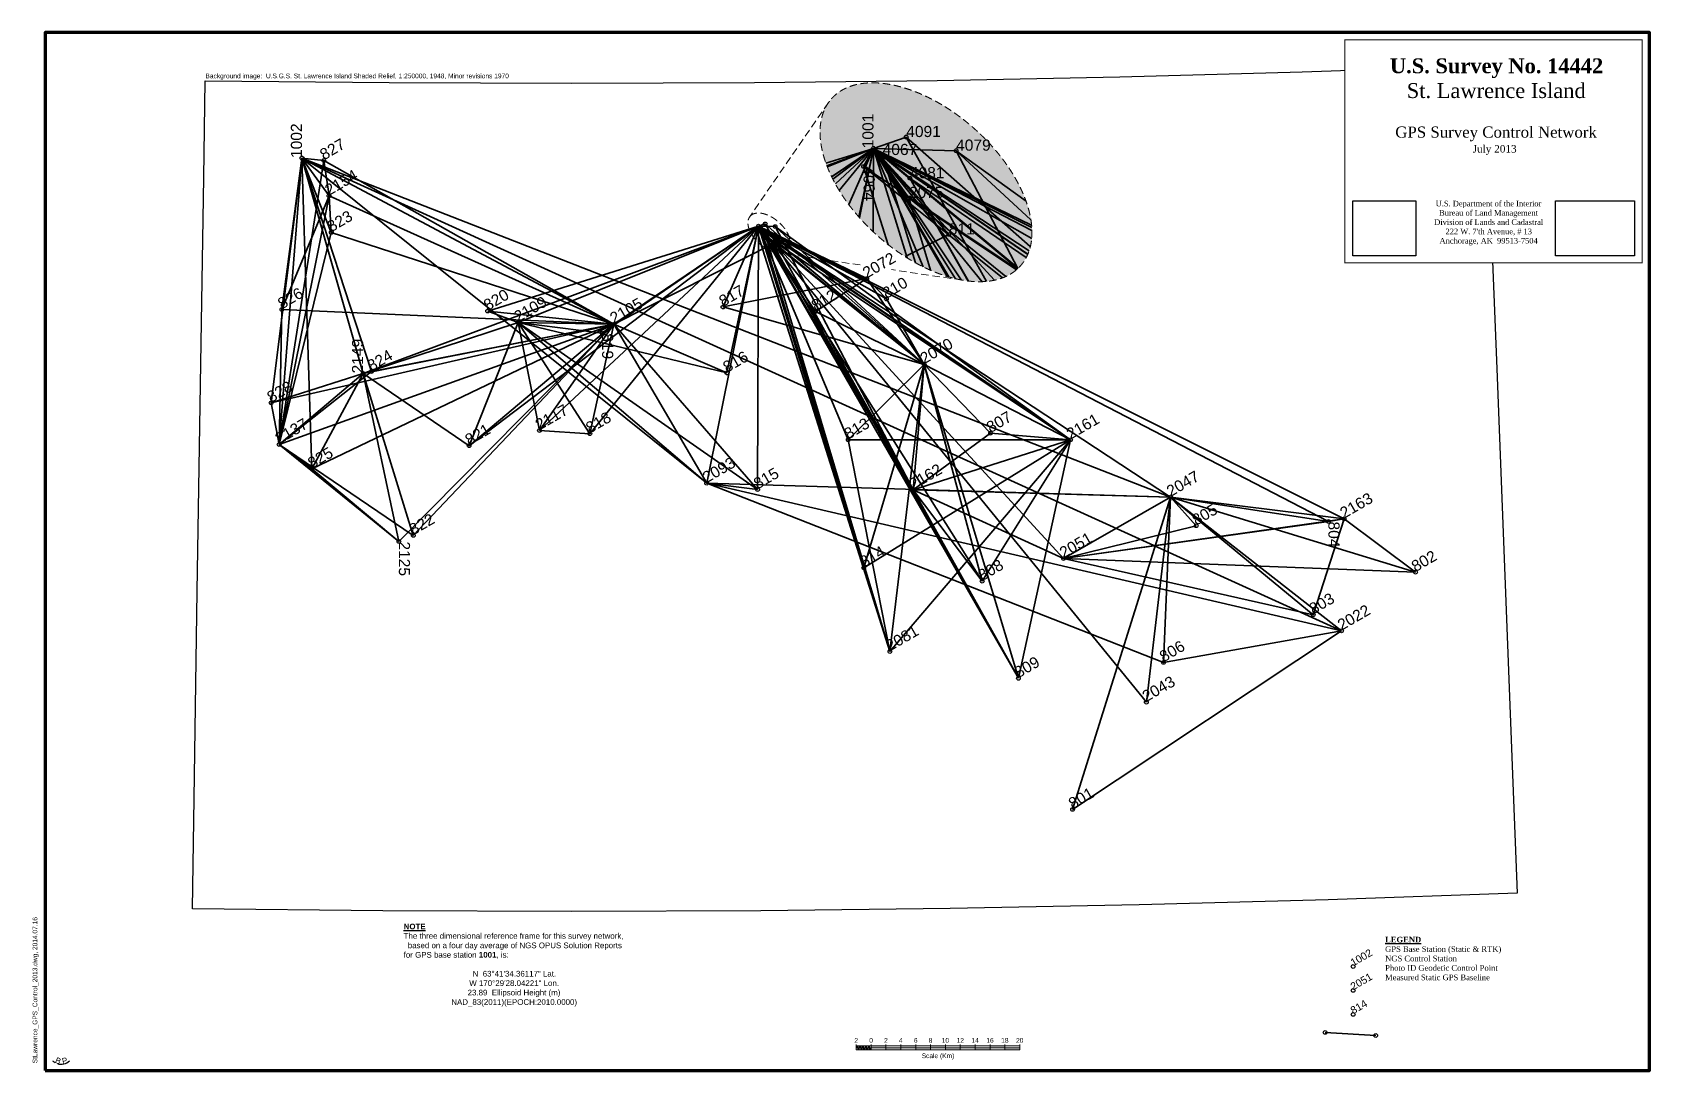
# Model space of a CAD drawing. Header units: inches. Extents: x 427446 to 645052, y 6949265 to 7088965.
import ezdxf
from ezdxf.enums import TextEntityAlignment as Align

# ---------------------------------------------------------------- set-up
doc = ezdxf.new("R2010")
doc.units = ezdxf.units.IN
doc.header["$LTSCALE"] = 2000
doc.header["$MEASUREMENT"] = 0
doc.header["$XCLIPFRAME"] = 2
doc.set_wipeout_variables(frame=1)
doc.header["$PDMODE"] = 33
doc.header["$PDSIZE"] = 500
doc.linetypes.add('DASHED', pattern=[0.75, 0.5, -0.25])
for name, color, linetype in [('annotation_BLM', 5, 'Continuous'), ('annotation_GPScontrol', 7, 'Continuous'), ('annotation_NGS', 1, 'Continuous'), ('annotation_photoID', 6, 'Continuous'), ('image_txu-pclmaps-topo-us-saint_lawrence-1970', 7, 'Continuous'), ('pline_border', 7, 'Continuous')]:
    doc.layers.add(name, color=color, linetype=linetype)
for name, color, linetype, lineweight in [('bubble_detail', 7, 'DASHED', 20), ('node_points', 2, 'Continuous', 30), ('pline_vectors', 161, 'Continuous', 35)]:
    doc.layers.add(name, color=color, linetype=linetype, lineweight=lineweight)
doc.styles.get("Standard").update_dxf_attribs({"font": 'arial.ttf'})
doc.styles.add('TABLE', font='MONOLER.shx')
picture_1 = doc.add_image_def('image1.jpg', size_in_pixel=(5613, 3548))
picture_2 = doc.add_image_def('image2.jpg', size_in_pixel=(2129, 1865))
picture_3 = doc.add_image_def('image3.gif', size_in_pixel=(380, 265))

msp = doc.modelspace()

# ---------------------------------------------------------------- hatches: boundary and pattern name
at = {"lineweight": 0}
h = msp.add_hatch(color=256, dxfattribs=at)
h.dxf.hatch_style = 1
h.paths.add_polyline_path([(540297, 6952333), (540097, 6952333), (540097, 6952083), (540297, 6952083)])
h.paths.add_polyline_path([(540097, 6952583), (539897, 6952583), (539897, 6952333), (540097, 6952333)])
h.paths.add_polyline_path([(539897, 6952333), (539697, 6952333), (539697, 6952083), (539897, 6952083)])
h.paths.add_polyline_path([(539697, 6952583), (539497, 6952583), (539497, 6952333), (539697, 6952333)])
h.paths.add_polyline_path([(539497, 6952333), (539297, 6952333), (539297, 6952083), (539497, 6952083)])
h.paths.add_polyline_path([(539297, 6952583), (539097, 6952583), (539097, 6952333), (539297, 6952333)])
h.paths.add_polyline_path([(539097, 6952333), (538897, 6952333), (538897, 6952083), (539097, 6952083)])
h.paths.add_polyline_path([(538897, 6952583), (538697, 6952583), (538697, 6952333), (538897, 6952333)])
h.paths.add_polyline_path([(538697, 6952333), (538497, 6952333), (538497, 6952083), (538697, 6952083)])
h.paths.add_polyline_path([(538497, 6952583), (538297, 6952583), (538297, 6952333), (538497, 6952333)])
h = msp.add_hatch(color=256, dxfattribs=at)
h.dxf.hatch_style = 1
h.paths.add_polyline_path([(542297, 6952583), (540297, 6952583), (540297, 6952333), (542297, 6952333)])
h.paths.add_polyline_path([(544297, 6952333), (542297, 6952333), (542297, 6952083), (544297, 6952083)])
h = msp.add_hatch(color=256, dxfattribs=at)
h.dxf.hatch_style = 1
h.paths.add_polyline_path([(546297, 6952583), (544297, 6952583), (544297, 6952333), (546297, 6952333)])
h.paths.add_polyline_path([(548297, 6952333), (546297, 6952333), (546297, 6952083), (548297, 6952083)])
h = msp.add_hatch(color=256, dxfattribs=at)
h.dxf.hatch_style = 1
h.paths.add_polyline_path([(550297, 6952583), (548297, 6952583), (548297, 6952333), (550297, 6952333)])
h.paths.add_polyline_path([(552297, 6952333), (550297, 6952333), (550297, 6952083), (552297, 6952083)])
h = msp.add_hatch(color=256, dxfattribs=at)
h.dxf.hatch_style = 1
h.paths.add_polyline_path([(554297, 6952583), (552297, 6952583), (552297, 6952333), (554297, 6952333)])
h.paths.add_polyline_path([(556297, 6952333), (554297, 6952333), (554297, 6952083), (556297, 6952083)])
h = msp.add_hatch(color=256, dxfattribs=at)
h.dxf.hatch_style = 1
h.paths.add_polyline_path([(558297, 6952583), (556297, 6952583), (556297, 6952333), (558297, 6952333)])
h.paths.add_polyline_path([(560297, 6952333), (558297, 6952333), (558297, 6952083), (560297, 6952083)])
at = {"layer": 'bubble_detail', "true_color": 0xfefefe}
h = msp.add_hatch(color=7, dxfattribs=at)
h.dxf.hatch_style = 1
edge = h.paths.add_edge_path()
edge.add_ellipse((547687, 7068794), major_axis=(-12728, 11224), ratio=0.57225, start_angle=0, end_angle=360)

# ---------------------------------------------------------------- linework, layer by layer
at = {"lineweight": 0}
for points in [[(538297, 6952083), (538297, 6952783)], [(538297, 6952083), (538297, 6952583)], [(538497, 6952083), (538497, 6952583)], [(538697, 6952083), (538697, 6952583)], [(538897, 6952083), (538897, 6952583)], [(539097, 6952083), (539097, 6952583)], [(539297, 6952083), (539297, 6952583)], [(539497, 6952083), (539497, 6952583)], [(539697, 6952083), (539697, 6952583)], [(539897, 6952083), (539897, 6952583)], [(540097, 6952083), (540097, 6952583)], [(540297, 6952083), (540297, 6952783)], [(542297, 6952083), (542297, 6952783)], [(544297, 6952083), (544297, 6952783)], [(546297, 6952083), (546297, 6952783)], [(548297, 6952083), (548297, 6952783)], [(550297, 6952083), (550297, 6952783)], [(552297, 6952083), (552297, 6952783)], [(554297, 6952083), (554297, 6952783)], [(556297, 6952083), (556297, 6952783)], [(558297, 6952083), (558297, 6952783)], [(560297, 6952083), (560297, 6952783)], [(538297, 6952333), (540297, 6952333)], [(540297, 6952333), (542297, 6952333)], [(542297, 6952333), (544297, 6952333)], [(544297, 6952333), (546297, 6952333)], [(546297, 6952333), (548297, 6952333)], [(548297, 6952333), (550297, 6952333)], [(550297, 6952333), (552297, 6952333)], [(552297, 6952333), (554297, 6952333)], [(554297, 6952333), (556297, 6952333)], [(556297, 6952333), (558297, 6952333)], [(558297, 6952333), (560297, 6952333)]]:
    msp.add_lwpolyline(points, dxfattribs=at)
for points in [[(538297, 6952083), (540297, 6952083), (540297, 6952583), (538297, 6952583)], [(540297, 6952083), (542297, 6952083), (542297, 6952583), (540297, 6952583)], [(542297, 6952083), (544297, 6952083), (544297, 6952583), (542297, 6952583)], [(544297, 6952083), (546297, 6952083), (546297, 6952583), (544297, 6952583)], [(546297, 6952083), (548297, 6952083), (548297, 6952583), (546297, 6952583)], [(548297, 6952083), (550297, 6952083), (550297, 6952583), (548297, 6952583)], [(550297, 6952083), (552297, 6952083), (552297, 6952583), (550297, 6952583)], [(552297, 6952083), (554297, 6952083), (554297, 6952583), (552297, 6952583)], [(554297, 6952083), (556297, 6952083), (556297, 6952583), (554297, 6952583)], [(556297, 6952083), (558297, 6952083), (558297, 6952583), (556297, 6952583)], [(558297, 6952083), (560297, 6952083), (560297, 6952583), (558297, 6952583)]]:
    msp.add_lwpolyline(points, close=True, dxfattribs=at)
for start, end in [(225, 240.68505), (251.95088, 315)]:
    msp.add_arc((431305, 6951733), 1600, start, end)
at = {"layer": 'bubble_detail'}
for points in [[(534564, 7079514), (523946, 7064114)], [(538848, 7057666), (527636, 7059332)], [(552495, 7055639), (543054, 7057042)]]:
    msp.add_lwpolyline(points, dxfattribs=at)
for centre, major_axis in [((547687, 7068794), (-12728, 11224)), ((526577, 7061979), (-2546, 2245))]:
    msp.add_ellipse(centre, major_axis=major_axis, ratio=0.57225, dxfattribs=at)
at = {"layer": 'node_points'}
for p in [(545026, 7074879, 49), (463727, 7072054, 13), (540619, 7073358, 119), (541849, 7072460, 95), (551732, 7073042, 154), (466681, 7071731, 143), (539286, 7070929, 95), (545517, 7069330, 194), (467364, 7066957, 72), (545384, 7066680, 286), (467670, 7062053, 6), (524896, 7062406, 19), (525163, 7062892, 24), (525409, 7062712, 19), (526044, 7063196, 10), (526116, 7061556, 57), (526143, 7062086, 39), (527386, 7062828, 31), (550744, 7061767, 326), (527188, 7060573, 65), (539712, 7055828, 134), (542357, 7053092, 185), (461018, 7051679, 49), (488711, 7051468, 38), (520376, 7052013, 378), (532809, 7051421, 560), (492809, 7049923, 118), (504105, 7048490, 17), (505703, 7049717, 46), (547441, 7044297, 29), (471956, 7043069, 178), (473062, 7043323, 75), (473062, 7043323, 75), (520909, 7043137, 147), (459573, 7039104, 31), (495669, 7035380, 64), (502464, 7034969, 9), (556372, 7035032, 10), (460653, 7033506, 284), (486214, 7033353, 67), (537225, 7034156, 23), (567130, 7034149, 11), (465053, 7030219, 170), (518177, 7028293, 10), (525032, 7027454, 10), (545974, 7027390, 30), (580603, 7026440, 9), (584048, 7022577, 19), (601827, 7023153, 13), (603939, 7023509, 13), (476761, 7020475, 144), (478706, 7021281, 104), (566196, 7018173, 112), (539316, 7016932, 10), (613553, 7016323, 10), (555244, 7015114, 33), (599787, 7010610, 16), (603599, 7008443, 353), (542827, 7005658, 10), (579654, 7004189, 16), (579654, 7004189, 16), (560122, 7002054, 18), (577336, 6998838, 15), (567409, 6984418, 21), (605162, 6963279), (605162, 6960055), (605162, 6956832), (601393, 6954403), (608189, 6953993)]:
    msp.add_point(p, dxfattribs=at)
at = {"layer": 'pline_vectors'}
for points in [[(540619, 7073358), (545026, 7074879)], [(561723, 7060131), (545026, 7074879)], [(555836, 7055457), (545026, 7074879)], [(540619, 7073358), (534225, 7071354)], [(540619, 7073358), (534347, 7071022)], [(540619, 7073358), (534407, 7070868)], [(540619, 7073358), (534987, 7069545)], [(540619, 7073358), (535001, 7069516)], [(540619, 7073358), (535153, 7069212)], [(540619, 7073358), (535491, 7068574)], [(540619, 7073358), (536008, 7067686)], [(540619, 7073358), (537292, 7065797)], [(540619, 7073358), (538635, 7064143)], [(540619, 7073358), (538736, 7064029)], [(540619, 7073358), (539286, 7070929)], [(540619, 7073358), (540578, 7062135)], [(540619, 7073358), (551732, 7073042)], [(540619, 7073358), (545517, 7069330)], [(540619, 7073358), (561940, 7062307)], [(540619, 7073358), (551665, 7055814)], [(540619, 7073358), (550522, 7056126)], [(540619, 7073358), (561905, 7061226)], [(540619, 7073358), (550744, 7061767)], [(540619, 7073358), (552422, 7055653)], [(540619, 7073358), (547311, 7057417)], [(540619, 7073358), (545160, 7058612)], [(540619, 7073358), (556898, 7055617)], [(540619, 7073358), (560020, 7057165)], [(540619, 7073358), (560020, 7057165)], [(540619, 7073358), (555230, 7055420)], [(540619, 7073358), (561392, 7059131)], [(540619, 7073358), (561895, 7063029)], [(540619, 7073358), (550764, 7056053)], [(540619, 7073358), (550764, 7056053)], [(540619, 7073358), (561922, 7062708)], [(540619, 7073358), (561565, 7059587)], [(540619, 7073358), (561565, 7059587)], [(540619, 7073358), (545173, 7058605)], [(540619, 7073358), (545384, 7066680)], [(540619, 7073358), (541849, 7072460)], [(560080, 7057222), (541849, 7072460)], [(561375, 7059092), (541849, 7072460)], [(546276, 7057959), (541849, 7072460)], [(561804, 7063735), (551732, 7073042)], [(561144, 7066251), (551732, 7073042)], [(560047, 7057190), (551732, 7073042)], [(463727, 7072054), (459573, 7039104)], [(463727, 7072054), (460653, 7033506)], [(466681, 7071731), (460653, 7033506)], [(463727, 7072054), (461018, 7051679)], [(473062, 7043323), (463727, 7072054)], [(505703, 7049717), (463727, 7072054)], [(518177, 7028293), (463727, 7072054)], [(463727, 7072054), (467670, 7062053)], [(463727, 7072054), (465053, 7030219)], [(463727, 7072054), (466681, 7071731)], [(463727, 7072054), (471956, 7043069)], [(463727, 7072054), (603599, 7008443)], [(463727, 7072054), (467364, 7066957)], [(463727, 7072054), (580603, 7026440)], [(466681, 7071731), (467364, 7066957)], [(505703, 7049717), (466681, 7071731)], [(557965, 7055925), (539286, 7070929)], [(559952, 7057103), (539286, 7070929)], [(542617, 7060387), (539286, 7070929)], [(545517, 7069330), (553340, 7055510)], [(560049, 7057192), (545517, 7069330)], [(561169, 7058662), (545517, 7069330)], [(553422, 7055500), (545517, 7069330)], [(460653, 7033506), (467364, 7066957)], [(467364, 7066957), (461018, 7051679)], [(505703, 7049717), (467364, 7066957)], [(467364, 7066957), (467670, 7062053)], [(558433, 7056118), (545384, 7066680)], [(559849, 7057014), (545384, 7066680)], [(548289, 7056961), (545384, 7066680)], [(460653, 7033506), (467670, 7062053)], [(505703, 7049717), (467670, 7062053)], [(525163, 7062892), (471956, 7043069)], [(525163, 7062892), (486214, 7033353)], [(525163, 7062892), (488711, 7051468)], [(525163, 7062892), (492809, 7049923)], [(525163, 7062892), (495669, 7035380)], [(525163, 7062892), (502464, 7034969)], [(525163, 7062892), (504105, 7048490)], [(525163, 7062892), (505703, 7049717)], [(525163, 7062892), (518177, 7028293)], [(525163, 7062892), (520376, 7052013)], [(525163, 7062892), (520909, 7043137)], [(525163, 7062892), (524896, 7062406)], [(547441, 7044297), (524896, 7062406)], [(567130, 7034149), (524896, 7062406)], [(542827, 7005658), (524896, 7062406)], [(525163, 7062892), (525032, 7027454)], [(525163, 7062892), (526044, 7063196)], [(525163, 7062892), (527386, 7062828)], [(525163, 7062892), (526143, 7062086)], [(525163, 7062892), (601827, 7023153)], [(525163, 7062892), (555244, 7015114)], [(525163, 7062892), (560122, 7002054)], [(525163, 7062892), (542357, 7053092)], [(525163, 7062892), (527188, 7060573)], [(525163, 7062892), (532809, 7051421)], [(525163, 7062892), (537225, 7034156)], [(525163, 7062892), (539316, 7016932)], [(525163, 7062892), (566196, 7018173)], [(525163, 7062892), (547441, 7044297)], [(525163, 7062892), (547441, 7044297)], [(525163, 7062892), (577336, 6998838)], [(525163, 7062892), (567130, 7034149)], [(525163, 7062892), (539712, 7055828)], [(525163, 7062892), (545974, 7027390)], [(525163, 7062892), (545974, 7027390)], [(525163, 7062892), (603939, 7023509)], [(525163, 7062892), (580603, 7026440)], [(525163, 7062892), (580603, 7026440)], [(525163, 7062892), (542827, 7005658)], [(525163, 7062892), (526116, 7061556)], [(525163, 7062892), (525409, 7062712)], [(547441, 7044297), (525409, 7062712)], [(567130, 7034149), (525409, 7062712)], [(542827, 7005658), (525409, 7062712)], [(547441, 7044297), (526044, 7063196)], [(545974, 7027390), (526044, 7063196)], [(547441, 7044297), (526116, 7061556)], [(567130, 7034149), (526116, 7061556)], [(542827, 7005658), (526116, 7061556)], [(526143, 7062086), (560122, 7002054)], [(547441, 7044297), (526143, 7062086)], [(567130, 7034149), (526143, 7062086)], [(545974, 7027390), (526143, 7062086)], [(547441, 7044297), (527386, 7062828)], [(567130, 7034149), (527386, 7062828)], [(545974, 7027390), (527386, 7062828)], [(550744, 7061767), (544866, 7058797)], [(527188, 7060573), (505703, 7049717)], [(539712, 7055828), (520376, 7052013)], [(539712, 7055828), (532809, 7051421)], [(547441, 7044297), (539712, 7055828)], [(539712, 7055828), (542357, 7053092)], [(547441, 7044297), (542357, 7053092)], [(460653, 7033506), (461018, 7051679)], [(505703, 7049717), (461018, 7051679)], [(488711, 7051468), (505703, 7049717)], [(488711, 7051468), (492809, 7049923)], [(547441, 7044297), (520376, 7052013)], [(547441, 7044297), (532809, 7051421)], [(505703, 7049717), (459573, 7039104)], [(505703, 7049717), (460653, 7033506)], [(505703, 7049717), (465053, 7030219)], [(492809, 7049923), (471956, 7043069)], [(505703, 7049717), (471956, 7043069)], [(505703, 7049717), (471956, 7043069)], [(473062, 7043323), (505703, 7049717)], [(505703, 7049717), (476761, 7020475)], [(505703, 7049717), (478706, 7021281)], [(492809, 7049923), (486214, 7033353)], [(505703, 7049717), (486214, 7033353)], [(520909, 7043137), (492809, 7049923)], [(504105, 7048490), (492809, 7049923)], [(505703, 7049717), (492809, 7049923)], [(492809, 7049923), (525032, 7027454)], [(492809, 7049923), (502464, 7034969)], [(492809, 7049923), (518177, 7028293)], [(492809, 7049923), (495669, 7035380)], [(505703, 7049717), (495669, 7035380)], [(505703, 7049717), (502464, 7034969)], [(504105, 7048490), (505703, 7049717)], [(520909, 7043137), (505703, 7049717)], [(505703, 7049717), (525032, 7027454)], [(505703, 7049717), (518177, 7028293)], [(547441, 7044297), (537225, 7034156)], [(547441, 7044297), (539316, 7016932)], [(547441, 7044297), (542827, 7005658)], [(547441, 7044297), (545974, 7027390)], [(547441, 7044297), (556372, 7035032)], [(547441, 7044297), (555244, 7015114)], [(547441, 7044297), (560122, 7002054)], [(547441, 7044297), (567130, 7034149)], [(471956, 7043069), (459573, 7039104)], [(473062, 7043323), (460653, 7033506)], [(471956, 7043069), (460653, 7033506)], [(471956, 7043069), (465053, 7030219)], [(473062, 7043323), (471956, 7043069)], [(471956, 7043069), (486214, 7033353)], [(471956, 7043069), (478706, 7021281)], [(471956, 7043069), (476761, 7020475)], [(460653, 7033506), (459573, 7039104)], [(495669, 7035380), (502464, 7034969)], [(460653, 7033506), (478706, 7021281)], [(460653, 7033506), (465053, 7030219)], [(460653, 7033506), (476761, 7020475)], [(567130, 7034149), (537225, 7034156)], [(542827, 7005658), (537225, 7034156)], [(567130, 7034149), (539316, 7016932)], [(567130, 7034149), (542827, 7005658)], [(545974, 7027390), (556372, 7035032)], [(567130, 7034149), (545974, 7027390)], [(567130, 7034149), (555244, 7015114)], [(567130, 7034149), (556372, 7035032)], [(567130, 7034149), (560122, 7002054)], [(476761, 7020475), (465053, 7030219)], [(579654, 7004189), (518177, 7028293)], [(518177, 7028293), (525032, 7027454)], [(518177, 7028293), (603599, 7008443)], [(518177, 7028293), (580603, 7026440)], [(566196, 7018173), (545974, 7027390)], [(545974, 7027390), (555244, 7015114)], [(545974, 7027390), (560122, 7002054)], [(580603, 7026440), (545974, 7027390)], [(566196, 7018173), (580603, 7026440)], [(580603, 7026440), (567409, 6984418)], [(580603, 7026440), (577336, 6998838)], [(579654, 7004189), (580603, 7026440)], [(580603, 7026440), (613553, 7016323)], [(580603, 7026440), (599787, 7010610)], [(580603, 7026440), (601827, 7023153)], [(580603, 7026440), (584048, 7022577)], [(580603, 7026440), (603599, 7008443)], [(580603, 7026440), (603939, 7023509)], [(566196, 7018173), (603939, 7023509)], [(601827, 7023153), (566196, 7018173)], [(566196, 7018173), (584048, 7022577)], [(603939, 7023509), (599787, 7010610)], [(601827, 7023153), (603939, 7023509)], [(603939, 7023509), (613553, 7016323)], [(566196, 7018173), (613553, 7016323)], [(566196, 7018173), (599787, 7010610)], [(542827, 7005658), (539316, 7016932)], [(603599, 7008443), (567409, 6984418)], [(579654, 7004189), (603599, 7008443)], [(601393, 6954403), (608189, 6953993)]]:
    msp.add_lwpolyline(points, dxfattribs=at)

# ---------------------------------------------------------------- texts
for s, height, rotation, p in [('824', 1500, 30, (473062, 7043323)), ('806', 1500, 30, (579654, 7004189)), ('StLawrence_GPS_Control_2013.dwg, 2014.07.16', 635, 90, (428115, 6950257))]:
    msp.add_text(s, height=height, rotation=rotation).set_placement(p)
at = {"lineweight": 0}
for s, p in [('2', (538297, 6952833)), ('0', (540297, 6952833)), ('2', (542297, 6952833)), ('4', (544297, 6952833)), ('6', (546297, 6952833)), ('8', (548297, 6952833)), ('10', (550297, 6952833)), ('12', (552297, 6952833)), ('14', (554297, 6952833)), ('16', (556297, 6952833)), ('18', (558297, 6952833)), ('20', (560297, 6952833))]:
    msp.add_text(s, height=635, dxfattribs=at).set_placement(p, align=Align.BOTTOM_CENTER)
at = {"style": 'TABLE'}
for s, rotation, p in [('B', 335.90033, (430915, 6950600)), ('P', 10.92138, (431795, 6950606))]:
    msp.add_text(s, height=800, rotation=rotation, dxfattribs=at).set_placement(p, align=Align.MIDDLE)
at = {"lineweight": 0}
msp.add_text('Scale (Km)', height=635, dxfattribs=at).set_placement((549297, 6951583), align=Align.TOP_CENTER)
at = {"layer": 'annotation_BLM'}
for s, p in [('4091', (545026, 7074879)), ('4079', (551732, 7073042)), ('4067', (541849, 7072460)), ('4081', (545517, 7069330))]:
    msp.add_text(s, height=1500, dxfattribs=at).set_placement(p)
msp.add_text('4064', height=1500, rotation=270, dxfattribs=at).set_placement((539286, 7070929))
at = {"layer": 'annotation_GPScontrol'}
for s, height, rotation, p in [('1002', 1500, 90, (463727, 7072054)), ('1001', 1500, 90, (540619, 7073358)), ('1002', 1000, 30, (605162, 6963279, -13))]:
    msp.add_text(s, height=height, rotation=rotation, dxfattribs=at).set_placement(p)
at = {"layer": 'annotation_NGS'}
for s, height, rotation, p in [('2154', 1500, 30, (467364, 7066957)), ('2072', 1500, 30, (539712, 7055828)), ('2109', 1500, 30, (492809, 7049923)), ('2105', 1500, 30, (505703, 7049717)), ('2149', 1500, 90, (471956, 7043069)), ('2070', 1500, 30, (547441, 7044297)), ('2117', 1500, 30, (495669, 7035380)), ('2161', 1500, 30, (567130, 7034149)), ('2137', 1500, 30, (460653, 7033506)), ('2093', 1500, 30, (518177, 7028293)), ('2162', 1500, 30, (545974, 7027390)), ('2047', 1500, 30, (580603, 7026440)), ('2163', 1500, 30, (603939, 7023509)), ('2125', 1500, 270, (476761, 7020475)), ('2051', 1500, 30, (566196, 7018173)), ('2022', 1500, 30, (603599, 7008443)), ('2081', 1500, 30, (542827, 7005658)), ('2043', 1500, 30, (577336, 6998838)), ('2051', 1000, 30, (605162, 6960055, -112))]:
    msp.add_text(s, height=height, rotation=rotation, dxfattribs=at).set_placement(p)
msp.add_text('2075', height=1500, dxfattribs=at).set_placement((545384, 7066680))
at = {"layer": 'annotation_photoID'}
for s, height, rotation, p in [('827', 1500, 30, (466681, 7071731)), ('823', 1500, 30, (467670, 7062053)), ('817', 1500, 30, (520376, 7052013)), ('810', 1500, 30, (542357, 7053092)), ('826', 1500, 30, (461018, 7051679)), ('820', 1500, 30, (488711, 7051468)), ('812', 1500, 30, (532809, 7051421)), ('819', 1500, 270, (504105, 7048490)), ('824', 1500, 30, (473062, 7043323)), ('816', 1500, 30, (520909, 7043137)), ('828', 1500, 30, (459573, 7039104)), ('818', 1500, 30, (502464, 7034969)), ('807', 1500, 30, (556372, 7035032)), ('821', 1500, 30, (486214, 7033353)), ('813', 1500, 30, (537225, 7034156)), ('825', 1500, 30, (465053, 7030219)), ('815', 1500, 30, (525032, 7027454)), ('805', 1500, 30, (584048, 7022577)), ('822', 1500, 30, (478706, 7021281)), ('804', 1500, 270, (601827, 7023153)), ('814', 1500, 30, (539316, 7016932)), ('808', 1500, 30, (555244, 7015114)), ('802', 1500, 30, (613553, 7016323)), ('803', 1500, 30, (599787, 7010610)), ('806', 1500, 30, (579654, 7004189)), ('809', 1500, 30, (560122, 7002054)), ('801', 1500, 30, (567409, 6984418)), ('814', 1000, 30, (605162, 6956832, -10))]:
    msp.add_text(s, height=height, rotation=rotation, dxfattribs=at).set_placement(p)
msp.add_text('811', height=1500, dxfattribs=at).set_placement((550744, 7061767))
at = {"layer": 'pline_border'}
msp.add_text('Background image:  U.S.G.S. St. Lawrence Island Shaded Relief, 1:250000, 1948, Minor revisions 1970', height=635, dxfattribs=at).set_placement((450739, 7082784))
at = {"layer": 'pline_border', "char_height": 762, "attachment_point": 1}
for s, width, heights, insert in [('{\\fArial|b1|i0|c0|p34;\\LNOTE\\P}The three dimensional reference frame for this survey network, {\\H1.8653x; }based on a four day average of NGS OPUS Solution Reports {\\H1.5776x; }for GPS base station {\\fArial|b1|i0|c0|p34;1001}, is: {\\H1.6734x; }\\P{\\H1.6238x; }\\P\\pi9276.5;N  63°41\'34.36117" Lat.{\\H1.6295x; }\\P\\pi8828.2;W 170°29\'28.04221" Lon.{\\H1.6312x; }\\P\\pi8605.7;23.89  Ellipsoid Height (m){\\H1.6436x; }\\P\\pi6411.2;NAD_83(2011)(EPOCH:2010.0000){\\H1.6515x; }', 29625.91, [17970], (477405, 6969043)), ('{\\fTimes New Roman|b1|i0|c0|p18;\\LLEGEND\\P\\fTimes New Roman|b0|i0|c0|p18;\\lGPS Base Station (Static & RTK)\\H3.5314x; \\H0.28318x;\\PNGS Control Station\\H2.7351x; \\H0.36562x;\\PPhoto ID Geodetic Control Point\\H3.0005x; \\H0.33328x;\\PMeasured Static GPS Baseline\\H2.912x; }', 33995.31, [15595], (609459, 6967276))]:
    msp.add_mtext_dynamic_manual_height_columns(s, width=width, gutter_width=3000, heights=heights, dxfattribs=dict(at, insert=insert))

# ---------------------------------------------------------------- pictures from other files: only their frames are drawn
at = {"layer": 'image_txu-pclmaps-topo-us-saint_lawrence-1970'}
image = msp.add_image(picture_1, insert=(448965, 6969943), size_in_units=(178300, 112704), rotation=0.62629, dxfattribs=dict(at, fade=50))
image.set_boundary_path([(5612.21, 3507.88), (4811.34, 3527.11), (4010.4, 3540.135), (3209.44, 3546.94), (2408.49, 3547.5), (1607.58, 3541.91), (806.724, 3530.056), (0.225, 3513.445), (12.61, 3045.925), (35.854, 2169.3), (59.13, 1292.65), (82.436, 415.97), (93.32, 6.84), (872.346, 22.84), (1645.84, 34.317), (2419.413, 39.756), (3192.98, 39.106), (3966.543, 32.37), (4740.08, 19.57), (5513.54, 0.72), (5525.116, 409.91), (5549.865, 1286.725), (5574.53, 2163.51), (5599.12, 3040.28), (5612.21, 3507.88)])

# ---------------------------------------------------------------- next in the draw order: wipeouts: each hides what was drawn before it
msp.add_wipeout([(644052, 7057965), (604052, 7057965), (604052, 7087965), (644052, 7087965)]).dxf.layer = 'pline_border'

# ---------------------------------------------------------------- next in the draw order: linework, layer by layer
at = {"layer": 'pline_border', "lineweight": 80}
msp.add_lwpolyline([(429152, 6949265), (645052, 6949265), (645052, 7088965), (429152, 7088965)], close=True, dxfattribs=at)
at = {"layer": 'pline_border', "const_width": 150}
msp.add_lwpolyline([(644052, 7087965), (604052, 7087965), (604052, 7057965), (644052, 7057965)], close=True, dxfattribs=at)

# ---------------------------------------------------------------- next in the draw order: texts
at = {"layer": 'pline_border', "attachment_point": 1}
for s, width, heights, insert, char_height in [('\\pi4548.4;{\\fTimes New Roman|b1|i0|c0|p18;U.S. Survey No. 14442\\fTimes New Roman|b0|i0|c0|p18;\\P\\pi6821.6;St. Lawrence Island\\P\\pi18500;\\H0.75x;\\P\\pi5274.2;GPS Survey Control Network\\P\\pi15685;\\H0.66667x;July 2013}', 37000, [27000], (605552, 7085465), 2000), ("\\pi2693.6;{\\fTimes New Roman|b0|i0|c0|p18;U.S. Department of the Interior\\P\\pi3148.9;Bureau of Land Management\\P\\pi2498.9;Division of Lands and Cadastral\\P\\pi4020;222 W. 7'th Avenue, # 13\\P\\pi3209.1;Anchorage, AK  99513-7504}", 19288.34, [6928], (613571, 7066304), 750)]:
    msp.add_mtext_dynamic_manual_height_columns(s, width=width, gutter_width=3000, heights=heights, dxfattribs=dict(at, insert=insert, char_height=char_height))

# ---------------------------------------------------------------- next in the draw order: pictures from other files: only their frames are drawn
at = {"layer": 'pline_border'}
image = msp.add_image(picture_2, insert=(605110, 7058892), size_in_units=(8461, 7412), dxfattribs=at)
image = msp.add_image(picture_3, insert=(632366, 7058892), size_in_units=(10628, 7412), dxfattribs=at)
image.dxf.flags = 7

doc.saveas('drawing.dxf')
